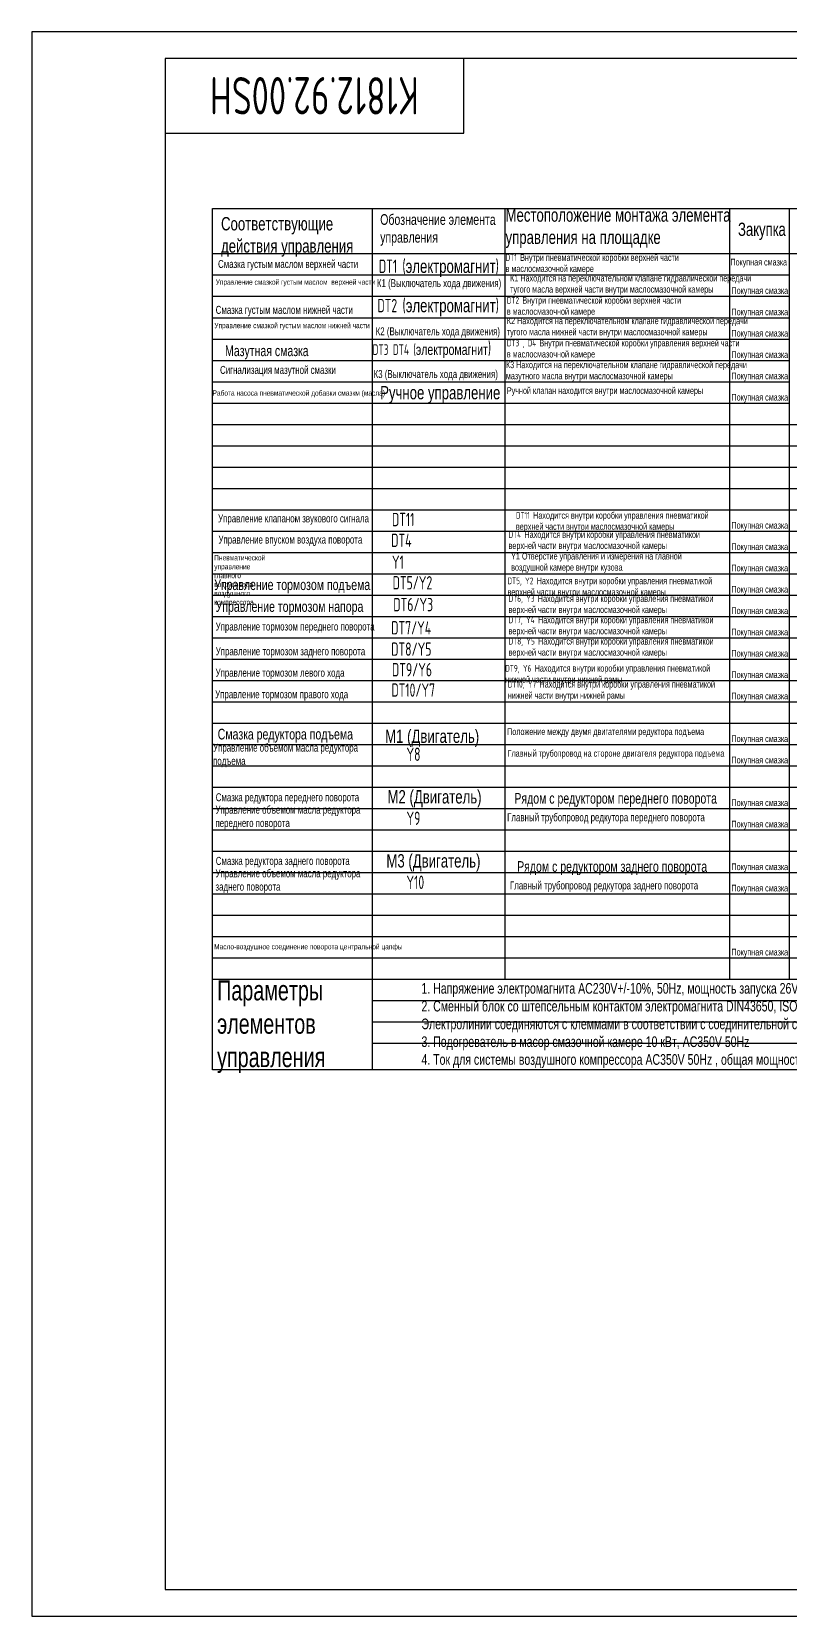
# Model space of a CAD drawing. Header units: millimetres. Extents: x 0 to 840, y -836 to 594.
# Drawn here: x 0 to 284, y 0 to 594 of the extents above; entities that cross this region are included whole.
import ezdxf
from ezdxf.enums import TextEntityAlignment as Align

# ---------------------------------------------------------------- set-up
doc = ezdxf.new("R2010")
doc.units = ezdxf.units.MM
doc.header["$LTSCALE"] = 20
doc.linetypes.add('F', pattern=[0.75, 0.5, -0.25])
for name, color, linetype in [('01', 7, 'Continuous'), ('02', 1, 'Continuous'), ('04', 2, 'F'), ('11', 3, 'Continuous')]:
    doc.layers.add(name, color=color, linetype=linetype)
doc.styles.get("Standard").update_dxf_attribs({"font": 'isocp', "width": 0.707, "bigfont": 'intecad.shx'})

# ---------------------------------------------------------------- blocks, each defined once
blk = doc.blocks.new('*U9', base_point=(251.96, 168.31))
at = {"layer": '01'}
for p, q in [((251.96, 168.31), (251.96, 182.31)), ((195.96, 168.31), (251.96, 168.31))]:
    blk.add_line(p, q, dxfattribs=at)
blk = doc.blocks.new('*U10')
at = {"layer": '04'}
blk.add_blockref('*U9', (0, 0), dxfattribs=at)
blk = doc.blocks.new('*U11')
at = {"layer": '01'}
for points in [[(415, 292), (25, 292)], [(25, 292), (25, 5)], [(415, 5), (415, 292)], [(25, 5), (415, 5)]]:
    blk.add_lwpolyline(points, dxfattribs=at)
at = {"layer": '02'}
for points in [[(420, 297), (0, 297)], [(0, 297), (0, 0)], [(420, 0), (420, 297)], [(0, 0), (420, 0)]]:
    blk.add_lwpolyline(points, dxfattribs=at)

msp = doc.modelspace()

# ---------------------------------------------------------------- linework, layer by layer
at = {"layer": '01'}
for p, q in [((67.78, 527.77), (822.56, 527.77)), ((67.78, 204.85), (67.78, 527.77)), ((822.56, 204.85), (67.78, 204.85))]:
    msp.add_line(p, q, dxfattribs=at)
at = {"layer": '01', "color": 7, "linetype": 'Continuous'}
for p, q in [((127.78, 204.85), (127.78, 527.77)), ((177.54, 238.8), (177.54, 527.77)), ((261.76, 238.8), (261.76, 527.77)), ((284.14, 238.8), (284.14, 527.77)), ((67.78, 510.8), (822.56, 510.8)), ((67.78, 446.8), (616.44, 446.8)), ((67.78, 414.8), (822.56, 414.8)), ((67.78, 334.8), (822.56, 334.8)), ((67.78, 262.8), (822.56, 262.8)), ((67.78, 262.8), (822.56, 262.8)), ((67.78, 238.8), (822.56, 238.8))]:
    msp.add_line(p, q, dxfattribs=at)
at = {"layer": '02', "color": 1, "linetype": 'Continuous'}
for p, q in [((67.78, 502.8), (284.14, 502.8)), ((67.78, 494.8), (284.14, 494.8)), ((67.78, 486.8), (284.14, 486.8)), ((67.78, 478.8), (284.14, 478.8)), ((67.78, 470.8), (284.14, 470.8)), ((67.78, 462.8), (284.14, 462.8)), ((67.78, 454.8), (284.14, 454.8)), ((67.78, 438.8), (616.44, 438.8)), ((67.78, 430.8), (616.44, 430.8)), ((67.78, 406.8), (616.44, 406.8)), ((67.78, 398.8), (616.44, 398.8)), ((67.78, 390.8), (616.44, 390.8)), ((67.78, 382.8), (616.44, 382.8)), ((67.78, 382.8), (616.44, 382.8)), ((67.78, 382.8), (284.14, 382.8)), ((67.78, 382.8), (284.14, 382.8)), ((67.78, 374.8), (616.44, 374.8)), ((67.78, 366.8), (616.44, 366.8)), ((67.78, 358.8), (616.44, 358.8)), ((67.78, 350.8), (616.44, 350.8)), ((67.78, 342.8), (616.44, 342.8)), ((67.78, 326.8), (616.44, 326.8)), ((67.78, 318.8), (616.44, 318.8)), ((67.78, 302.8), (616.44, 302.8)), ((67.78, 294.8), (616.44, 294.8)), ((67.78, 278.8), (616.44, 278.8)), ((67.78, 278.8), (616.44, 278.8)), ((67.78, 270.8), (616.44, 270.8)), ((67.78, 254.8), (616.44, 254.8)), ((67.78, 246.8), (616.44, 246.8)), ((127.78, 230.8), (822.56, 230.8)), ((127.78, 222.8), (822.56, 222.8)), ((127.78, 214.8), (822.56, 214.8))]:
    msp.add_line(p, q, dxfattribs=at)
at = {"layer": '11', "color": 3, "linetype": 'Continuous'}
for p, q in [((67.78, 422.8), (616.44, 422.8)), ((67.78, 414.8), (822.56, 414.8)), ((67.78, 310.8), (616.44, 310.8)), ((67.78, 286.8), (616.44, 286.8))]:
    msp.add_line(p, q, dxfattribs=at)

# ---------------------------------------------------------------- block references
at = {"layer": '01', "xscale": 2, "yscale": 2, "zscale": 2}
msp.add_blockref('*U11', (0, 0), dxfattribs=at)
at = {"layer": '01', "xscale": 2, "yscale": 2}
msp.add_blockref('*U10', (162, 556), dxfattribs=at)

# ---------------------------------------------------------------- texts
at = {"layer": '01', "attachment_point": 1}
for s, insert, char_height in [('{\\fArial|b0|i0|c204|p34;\\C3;Соответствующие\\Pдействия управления}', (70.99, 524.51), 5), ('{\\fArial|b0|i0|c204|p34;\\C3;Обозначение элемента\\Pуправления}', (130.66, 525.59), 4), ('{\\fArial|b0|i0|c204|p34;\\C3;Местоположение монтажа элемента\\Pуправления на площадке}', (177.66, 527.77), 5), ('{\\fArial|b0|i0|c204|p34;\\C3;Закупка}', (264.79, 522.43), 5), ('{\\fArial|b0|i0|c204|p34;\\C3;Смазка густым маслом верхней части}', (69.86, 508.42), 3), ('{\\C3;DT1 (\\fArial|b0|i0|c204|p34;электромагнит\\Fisocp,intecad|c134;)}', (130.16, 508.57), 5), ('{\\C3;DT\\Fisocp,intecad|c204;1 \\fArial|b0|i0|c204|p34;Внутри пневматической коробки верхней части\\Pв маслосмазочной камере\\Fisocp,intecad|c134; }', (177.66, 510.6), 2.5), ('{\\fArial|b0|i0|c204|p34;\\C3;Покупная смазка}', (261.94, 508.87), 2.5), ('{\\fArial|b0|i0|c204|p34;\\C3;Управление смазкой густым маслом  верхней части}', (68.98, 501.14), 2), ('{\\fArial|b0|i0|c204|p34;\\C3;К1 (Выключатель хода движения)}', (129.42, 501.24), 3), ('{\\fArial|b0|i0|c204|p34;\\C3;К1 Находится на переключательном клапане гидравлической передачи\\Pтугого масла верхней части внутри маслосмазочной камеры}', (179.39, 502.87), 2.5), ('{\\C3;DT\\Fisocp,intecad|c204;2\\Fisocp,intecad|c134; (\\fArial|b0|i0|c204|p34;электромагнит\\Fisocp,intecad|c134;)}', (129.61, 493.84), 5), ('{\\C3;DT\\Fisocp,intecad|c204;2 \\fArial|b0|i0|c204|p34;Внутри пневматической коробки верхней части\\Pв маслосмазочной камере\\Fisocp,intecad|c134; }', (178.14, 494.55), 2.5), ('{\\fArial|b0|i0|c204|p34;\\C3;Покупная смазка}', (262.34, 498.22), 2.5), ('{\\fArial|b0|i0|c204|p34;\\C3;Смазка густым маслом нижней части}', (68.98, 491.23), 3), ('{\\fArial|b0|i0|c204|p34;\\C3;Покупная смазка}', (262.34, 490.22), 2.5), ('{\\fArial|b0|i0|c204|p34;\\C3;Управление смазкой густым маслом нижней части}', (68.47, 484.85), 2), ('{\\fArial|b0|i0|c204|p34;\\C3;К2 (Выключатель хода движения)}', (128.95, 483.17), 3), ('{\\fArial|b0|i0|c204|p34;\\C3;К2 Находится на переключательном клапане гидравлической передачи\\Pтугого масла нижней части внутри маслосмазочной камеры}', (178.15, 486.87), 2.5), ('{\\fArial|b0|i0|c204|p34;\\C3;Покупная смазка}', (262.34, 482.22), 2.5), ('{\\fArial|b0|i0|c204|p34;\\C3;Мазутная смазка}', (72.49, 476.39), 4), ('{\\H0.8x;\\C3;DT\\Fisocp,intecad|c204;3 \\Fisocp,intecad|c134;DT4 (\\fArial|b0|i0|c204|p34;электромагнит\\Fisocp,intecad|c134;\\H1.25x;)}', (127.78, 477.84), 5), ('{\\C3;DT\\Fisocp,intecad|c204;3 , \\Fisocp,intecad|c134;D4 \\fArial|b0|i0|c204|p34;Внутри пневматической коробки управления верхней части\\Pв маслосмазочной камере\\Fisocp,intecad|c134; }', (178.14, 478.55), 2.5), ('{\\fArial|b0|i0|c204|p34;\\C3;К3 Находится на переключательном клапане гидравлической передачи\\Pмазутного масла внутри маслосмазочной камеры}', (177.8, 470.38), 2.5), ('{\\fArial|b0|i0|c204|p34;\\C3;Покупная смазка}', (262.34, 474.22), 2.5), ('{\\fArial|b0|i0|c204|p34;\\C3;Сигнализация мазутной смазки}', (70.61, 468.72), 3), ('{\\fArial|b0|i0|c204|p34;\\C3;К3 (Выключатель хода движения)}', (128.17, 467.17), 3), ('{\\fArial|b0|i0|c204|p34;\\C3;Покупная смазка}', (262.34, 466.22), 2.5), ('{\\fArial|b0|i0|c204|p34;\\C3;Работа насоса пневматической добавки смазкм (масла)}', (67.8, 459.56), 2), ('{\\fArial|b0|i0|c204|p34;\\C3;Ручное управление}', (130.65, 461.2), 5), ('{\\fArial|b0|i0|c204|p34;\\C3;Ручной клапан находится внутри маслосмазочной камеры}', (178.14, 460.72), 2.5), ('{\\fArial|b0|i0|c204|p34;\\C3;Покупная смазка}', (262.34, 458.22), 2.5), ('{\\fArial|b0|i0|c204|p34;\\C3;Управление клапаном звукового сигнала}', (69.87, 413.06), 3), ('{\\C3;DT11 \\fArial|b0|i0|c204|p34;Находится внутри коробки управления пневматикой\\Pверхней части внутри маслосмазочной камеры}', (181.55, 413.95), 2.5), ('{\\fArial|b0|i0|c204|p34;\\C3;Покупная смазка}', (262.34, 410.22), 2.5), ('{\\fArial|b0|i0|c204|p34;\\C3;Управление впуском воздуха поворота}', (70.01, 405.12), 3), ('{\\C3;DT\\Fisocp,intecad|c204;4\\Fisocp,intecad|c134; \\fArial|b0|i0|c204|p34;Находится внутри коробки управления пневматикой\\Pверхней части внутри маслосмазочной камеры}', (178.79, 406.77), 2.5), ('{\\fArial|b0|i0|c0|p34;\\C3;Y1 \\fArial|b0|i0|c204|p34;Отверстие управления и измерения на главной \\Pвоздушной камере внутри кузова}', (179.75, 398.65), 2.5), ('{\\fArial|b0|i0|c204|p34;\\C3;Покупная смазка}', (262.34, 402.22), 2.5), ('{\\fArial|b0|i0|c204|p34;\\C3;Покупная смазка}', (262.34, 394.22), 2.5), ('{\\fArial|b0|i0|c204|p34;\\C3;Управление тормозом подъема}', (68.43, 388.7), 4), ('{\\C3;DT\\Fisocp,intecad|c204;5, \\Fisocp,intecad|c134;Y2 \\fArial|b0|i0|c204|p34;Находится внутри коробки управления пневматикой\\Pверхней части внутри маслосмазочной камеры}', (178.39, 389.4), 2.5), ('{\\fArial|b0|i0|c204|p34;\\C3;Покупная смазка}', (262.34, 386.22), 2.5), ('{\\fArial|b0|i0|c204|p34;\\C3;Управление тормозом напора}', (68.97, 380.53), 4), ('{\\C3;DT\\Fisocp,intecad|c204;6, \\Fisocp,intecad|c134;Y\\Fisocp,intecad|c204;3\\Fisocp,intecad|c134; \\fArial|b0|i0|c204|p34;Находится внутри коробки управления пневматикой\\Pверхней части внутри маслосмазочной камеры}', (178.79, 382.77), 2.5), ('{\\C3;DT\\Fisocp,intecad|c204;7, \\Fisocp,intecad|c134;Y\\Fisocp,intecad|c204;4\\Fisocp,intecad|c134; \\fArial|b0|i0|c204|p34;Находится внутри коробки управления пневматикой\\Pверхней части внутри маслосмазочной камеры}', (178.79, 374.77), 2.5), ('{\\fArial|b0|i0|c204|p34;\\C3;Покупная смазка}', (262.34, 378.22), 2.5), ('{\\fArial|b0|i0|c204|p34;\\C3;Управление тормозом переднего поворота}', (68.97, 372.53), 3), ('{\\fArial|b0|i0|c204|p34;\\C3;Покупная смазка}', (262.34, 370.22), 2.5), ('{\\fArial|b0|i0|c204|p34;\\C3;Управление тормозом заднего поворота}', (68.99, 363.24), 3), ('{\\C3;DT\\Fisocp,intecad|c204;8, \\Fisocp,intecad|c134;Y\\Fisocp,intecad|c204;5\\Fisocp,intecad|c134; \\fArial|b0|i0|c204|p34;Находится внутри коробки управления пневматикой\\Pверхней части внутри маслосмазочной камеры}', (178.79, 366.77), 2.5), ('{\\C3;DT\\Fisocp,intecad|c204;9, \\Fisocp,intecad|c134;Y\\Fisocp,intecad|c204;6\\Fisocp,intecad|c134; \\fArial|b0|i0|c204|p34;Находится внутри коробки управления пневматикой\\Pнижней части внутри нижней рамы}', (177.54, 356.62), 2.5), ('{\\fArial|b0|i0|c204|p34;\\C3;Покупная смазка}', (262.34, 362.22), 2.5), ('{\\fArial|b0|i0|c204|p34;\\C3;Управление тормозом левого хода}', (68.92, 355.21), 3), ('{\\C3;DT\\Fisocp,intecad|c204;10, \\Fisocp,intecad|c134;Y\\Fisocp,intecad|c204;7\\Fisocp,intecad|c134; \\fArial|b0|i0|c204|p34;Находится внутри коробки управления пневматикой\\Pнижней части внутри нижней рамы}', (178.51, 350.64), 2.5), ('{\\fArial|b0|i0|c204|p34;\\C3;Покупная смазка}', (262.34, 354.22), 2.5), ('{\\fArial|b0|i0|c204|p34;\\C3;Управление тормозом правого хода}', (68.77, 347.14), 3), ('{\\fArial|b0|i0|c204|p34;\\C3;Покупная смазка}', (262.34, 346.22), 2.5), ('{\\fArial|b0|i0|c204|p34;\\C3;Смазка редуктора подъема}', (69.74, 332.69), 4), ('{\\fArial|b0|i0|c204|p34;\\C3;М1 (Двигатель)}', (132.51, 332.4), 5), ('{\\fArial|b0|i0|c204|p34;\\C3;Положение между двумя двигателями редуктора подъема}', (178.24, 332.88), 2.5), ('{\\fArial|b0|i0|c204|p34;\\C3;Управление объемом масла редуктора \\Pподъема}', (68, 327.13), 3), ('{\\fArial|b0|i0|c204|p34;\\C3;Покупная смазка}', (262.34, 330.22), 2.5), ('{\\fArial|b0|i0|c204|p34;\\C3;Главный трубопровод на стороне двигателя редуктора подъема}', (178.42, 324.74), 2.5), ('{\\fArial|b0|i0|c204|p34;\\C3;Покупная смазка}', (262.34, 322.22), 2.5), ('{\\fArial|b0|i0|c204|p34;\\C3;М2 (Двигатель)}', (133.4, 309.69), 5), ('{\\fArial|b0|i0|c204|p34;\\C3;Управление объемом масла редуктора \\Pпереднего поворота}', (68.89, 303.87), 3), ('{\\fArial|b0|i0|c204|p34;\\C3;Смазка редуктора переднего поворота}', (69, 308.52), 3), ('{\\fArial|b0|i0|c204|p34;\\C3;Рядом с редуктором переднего поворота}', (180.96, 308.62), 4), ('{\\fArial|b0|i0|c204|p34;\\C3;Покупная смазка}', (262.34, 306.22), 2.5), ('{\\fArial|b0|i0|c204|p34;\\C3;Главный трубопровод редкутора переднего поворота}', (178.24, 301.02), 3), ('{\\fArial|b0|i0|c204|p34;\\C3;Покупная смазка}', (262.34, 298.22), 2.5), ('{\\fArial|b0|i0|c204|p34;\\C3;М3 (Двигатель)}', (132.99, 285.69), 5), ('{\\fArial|b0|i0|c204|p34;\\C3;Управление объемом масла редуктора \\Pзаднего поворота}', (68.9, 280.02), 3), ('{\\fArial|b0|i0|c204|p34;\\C3;Смазка редуктора заднего поворота}', (69.01, 284.67), 3), ('{\\fArial|b0|i0|c204|p34;\\C3;Рядом с редуктором заднего поворота}', (182, 283.07), 4), ('{\\fArial|b0|i0|c204|p34;\\C3;Покупная смазка}', (262.34, 282.22), 2.5), ('{\\fArial|b0|i0|c204|p34;\\C3;Главный трубопровод редкутора заднего поворота}', (179.29, 275.47), 3), ('{\\fArial|b0|i0|c204|p34;\\C3;Покупная смазка}', (262.34, 274.22), 2.5), ('{\\fArial|b0|i0|c204|p34;\\C3;Масло-воздушное соединение поворота центральной цапфы}', (68.39, 252.02), 2), ('{\\fArial|b0|i0|c204|p34;\\C3;Покупная смазка}', (262.34, 250.22), 2.5), ('{\\fArial|b0|i0|c204|p34;\\C3;Параметры\\Pэлементов\\Pуправления}', (69.52, 238.37), 7.5), ('{\\fArial|b0|i0|c204|p34;\\C3;1. Напряжение электромагнита АС230\\fArial|b0|i0|c0|p34;V+/-10%, 50Hz, \\fArial|b0|i0|c204|p34;мощность запуска 26\\fArial|b0|i0|c0|p34;VA, \\fArial|b0|i0|c204|p34;поддерживаюшая мощность 16\\fArial|b0|i0|c0|p34;VA.\\P2. \\fArial|b0|i0|c204|p34;Сменный блок со штепсельным контактом электромагнита \\fArial|b0|i0|c0|p34;DIN43650\\fArial|b0|i0|c204|p34;, \\fArial|b0|i0|c0|p34;ISO\\fArial|b0|i0|c204|p34;4400, конверт кабеля \\fArial|b0|i0|c0|p34;PG9, \\fArial|b0|i0|c204|p34;без соединения. Световой индикатор.  Соединения внутри коробки согласно принципиальной схеме пневматики, предоставляемой поставщиком коробки управления пневматикой. \\PЭлектролинии соединяются с клеммами в соответствии с соединительной схемой, предоставляемой поставщиком корпуса коробки.\\P3. Подогреватель в масор смазочной камере 10 кВт, \\fArial|b0|i0|c0|p34;AC350V 50Hz \\P4. \\fArial|b0|i0|c204|p34;Ток для системы воздушного компрессора \\fArial|b0|i0|c0|p34;\\W0.707;AC350V 50Hz \\fArial|b0|i0|c204|p34;, общая мощность 15 кВт, в том числе мощность двигателя 11 кВт, на его запуск 4 кВт.}', (146.13, 237.4), 4)]:
    msp.add_mtext(s, dxfattribs=dict(at, insert=insert, char_height=char_height))
at = {"layer": '01', "insert": (68.43, 397.81), "char_height": 2, "width": 0.1859, "attachment_point": 1}
msp.add_mtext('{\\fArial|b0|i0|c204|p34;\\C3;Пневматической управление главного воздуховода \\Pвоздушного компрессора}', dxfattribs=at)
at = {"layer": '11', "width": 0.69384}
msp.add_text('K1812.92.00SH', height=14, rotation=180, dxfattribs=at).set_placement((145.14, 577), (66.86, 577), align=Align.FIT)
at = {"layer": '11', "color": 3, "linetype": 'Continuous', "width": 0.707}
for s, p in [('DT11', (135.06, 408.64)), ('DT4', (134.78, 400.85)), ('Y1', (135.06, 392.64)), ('DT5/Y2', (135.31, 384.93)), ('DT6/Y3', (135.57, 376.75)), ('DT7/Y4', (134.78, 368.04)), ('DT8/Y5', (134.78, 360.04)), ('DT9/Y6', (135.06, 352.34)), ('DT10/Y7', (134.85, 344.7)), ('Y8', (140.52, 320.64)), ('Y9', (140.52, 296.64)), ('Y10', (140.52, 272.64))]:
    msp.add_text(s, height=5, dxfattribs=at).set_placement(p)

doc.saveas('drawing.dxf')
